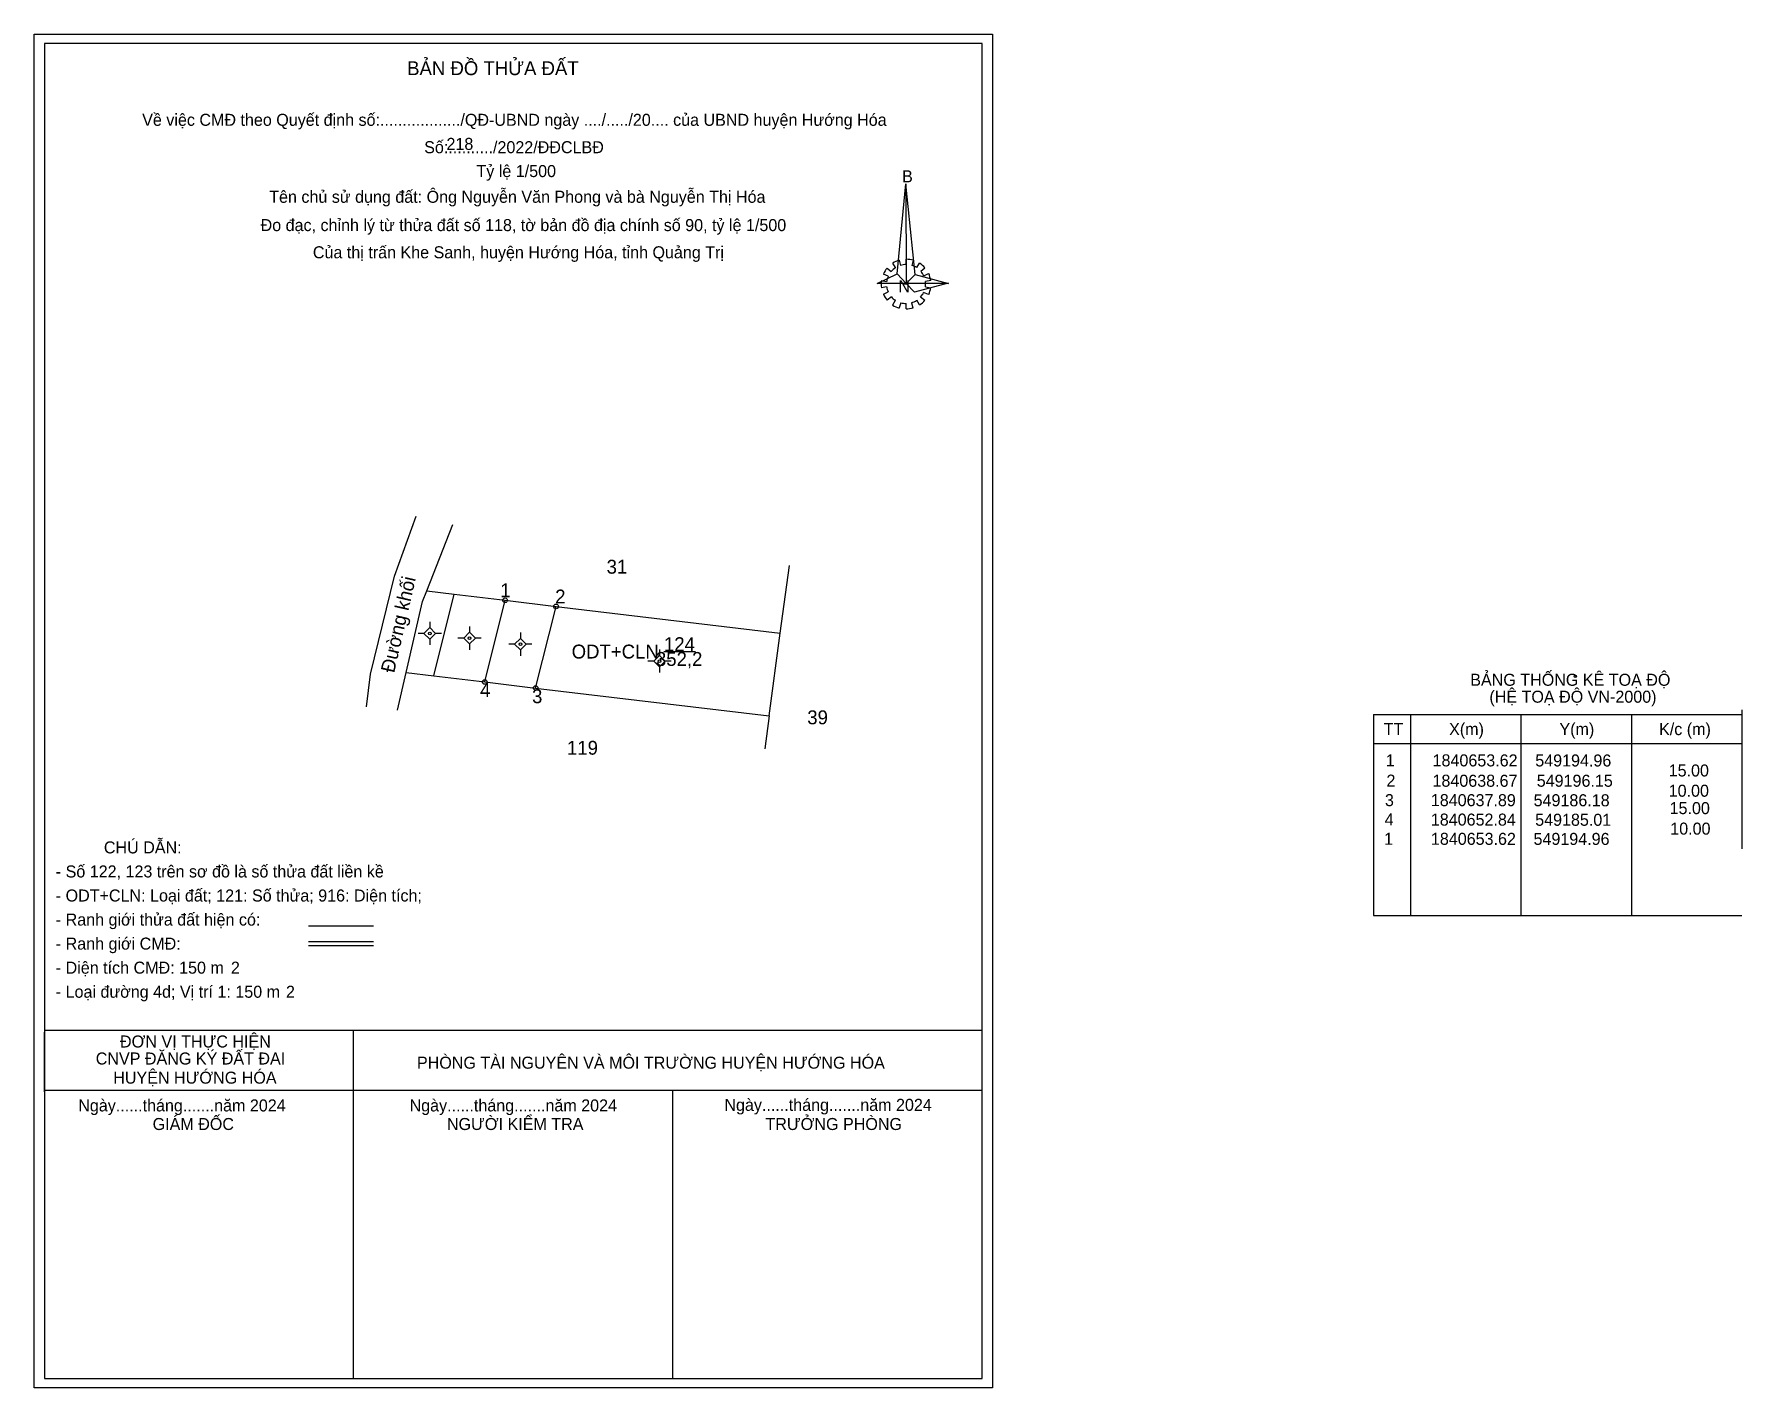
# Model space of a CAD drawing. Extents: x 550241 to 550426, y 1837833 to 1837979.
import ezdxf

# ---------------------------------------------------------------- set-up
doc = ezdxf.new("R2010")
doc.units = 0
for name, color, linetype in [('Level 1', 7, 'Continuous'), ('Level 10', 7, 'Continuous'), ('Level 11', 7, 'Continuous'), ('Level 13', 7, 'Continuous'), ('Level 16', 7, 'Continuous'), ('Level 19', 7, 'Continuous'), ('Level 2', 7, 'Continuous'), ('Level 20', 7, 'Continuous'), ('Level 22', 7, 'Continuous'), ('Level 4', 7, 'Continuous'), ('Level 59', 7, 'Continuous'), ('Level 63', 7, 'Continuous')]:
    doc.layers.add(name, color=color, linetype=linetype)

msp = doc.modelspace()

# ---------------------------------------------------------------- linework, layer by layer
at = {"layer": 'Level 1'}
for p, q in [((550333.41, 1837953.04), (550332.88, 1837953.26)), ((550333.27, 1837953.91), (550333.7, 1837953.53)), ((550334.19, 1837953.95), (550333.88, 1837954.42)), ((550334.59, 1837954.75), (550334.73, 1837954.18)), ((550335.33, 1837954.27), (550335.34, 1837954.86)), ((550336.09, 1837954.75), (550335.95, 1837954.17)), ((550336.48, 1837953.95), (550336.79, 1837954.42)), ((550337.37, 1837953.91), (550336.93, 1837953.55)), ((550337.24, 1837953.06), (550337.77, 1837953.31)), ((550332.66, 1837952.55), (550333.23, 1837952.45)), ((550333.23, 1837951.87), (550332.66, 1837951.78)), ((550332.88, 1837951.07), (550333.41, 1837951.33)), ((550335.05, 1837952.2), (550335.6, 1837952.2)), ((550338.01, 1837952.55), (550337.42, 1837952.45)), ((550337.42, 1837951.87), (550338.01, 1837951.78)), ((550338.01, 1837952), (550338.01, 1837952)), ((550338.01, 1837952), (550338.01, 1837952)), ((550333.76, 1837950.78), (550333.3, 1837950.42)), ((550333.88, 1837949.93), (550334.17, 1837950.43)), ((550334.77, 1837950.16), (550334.59, 1837949.6)), ((550335.33, 1837949.51), (550335.33, 1837950.07)), ((550335.9, 1837950.16), (550336.07, 1837949.62)), ((550336.79, 1837949.93), (550336.48, 1837950.42)), ((550336.9, 1837950.78), (550337.37, 1837950.43)), ((550337.77, 1837951.06), (550337.23, 1837951.26))]:
    msp.add_line(p, q, dxfattribs=at)
for points in [[(550335.29, 1837963.01), (550335.33, 1837952.22), (550334.38, 1837953.29)], [(550335.29, 1837963.01), (550335.33, 1837952.22), (550336.32, 1837953.22)], [(550332.19, 1837952.22), (550334.38, 1837953.29), (550335.33, 1837952.22)], [(550339.93, 1837952.25), (550335.33, 1837952.22), (550336.32, 1837953.22)], [(550339.89, 1837952.27), (550336.23, 1837951.29), (550335.33, 1837952.22)]]:
    msp.add_lwpolyline(points, close=True, dxfattribs=at)
for centre, major_axis, start_param, end_param in [((550335.33, 1837952.18), (2.69, 0), 2.439582, 2.724002), ((550335.33, 1837952.18), (2.11, 0), 2.133735, 2.444963), ((550335.33, 1837952.18), (2.69, 0), 1.84956, 2.139009), ((550335.33, 1837952.18), (2.11, 0), 1.569856, 1.856111), ((550335.33, 1837952.18), (2.69, 0), 1.279242, 1.563322), ((550335.33, 1837952.18), (2.11, 0), 1.002709, 1.275562), ((550335.33, 1837952.18), (2.69, 0), 0.710562, 0.996872), ((550335.33, 1837952.18), (2.11, 0), 0.426784, 0.706465), ((550335.33, 1837952.18), (2.69, 0), 0.139051, 0.433933), ((550335.32, 1837952.14), (2.26, -1.47), 3.569886, 3.856919), ((550335.33, 1837952.18), (2.11, 0), 2.723685, 3.015158), ((550335.33, 1837952.18), (2.11, 0), 3.2823, 3.561051), ((550335.33, 1837952.18), (2.11, 0), 6.135584, 6.416185), ((550335.33, 1837952.18), (2.69, 0), 5.849798, 6.138396), ((550335.33, 1837952.18), (2.69, 0), 3.569886, 3.856919), ((550335.33, 1837952.18), (2.11, 0), 3.860776, 4.132583), ((550335.32, 1837952.16), (2.69, 0), 4.147091, 4.436593), ((550335.33, 1837952.18), (2.11, 0), 4.438547, 4.71314), ((550335.33, 1837952.18), (2.69, 0), 4.71301, 4.997611), ((550335.33, 1837952.18), (2.11, 0), 4.990871, 5.284602), ((550335.33, 1837952.18), (2.69, 0), 5.285614, 5.570855), ((550335.33, 1837952.18), (2.11, 0), 5.549695, 5.830716)]:
    msp.add_ellipse(centre, major_axis=major_axis, ratio=0.995001, start_param=start_param, end_param=end_param, dxfattribs=at)
at = {"layer": 'Level 10'}
for p, q in [((550283.51, 1837919), (550286.49, 1837918.64)), ((550284.28, 1837909.82), (550286.49, 1837918.64)), ((550286.49, 1837918.64), (550291.99, 1837917.99)), ((550297.5, 1837917.33), (550321.73, 1837914.43)), ((550320.53, 1837905.51), (550321.73, 1837914.43)), ((550281.3, 1837910.17), (550284.28, 1837909.82)), ((550284.28, 1837909.82), (550289.79, 1837909.16)), ((550295.29, 1837908.51), (550320.53, 1837905.51)), ((550320.53, 1837905.51), (550320.53, 1837905.51))]:
    msp.add_line(p, q, dxfattribs=at)
msp.add_lwpolyline([(550281.3, 1837910.17), (550283.06, 1837917.85), (550283.51, 1837919)], dxfattribs=at)
at = {"layer": 'Level 11'}
for p, q in [((550283.22, 1837914.41), (550282.6, 1837914.41)), ((550283.85, 1837915.04), (550283.22, 1837914.41)), ((550283.22, 1837914.41), (550283.85, 1837913.79)), ((550283.85, 1837915.66), (550283.85, 1837915.04)), ((550284.47, 1837914.41), (550283.85, 1837915.04)), ((550283.85, 1837913.79), (550284.47, 1837914.41)), ((550285.1, 1837914.41), (550284.47, 1837914.41)), ((550288.14, 1837914.53), (550287.52, 1837913.9)), ((550288.14, 1837915.15), (550288.14, 1837914.53)), ((550288.77, 1837913.9), (550288.14, 1837914.53)), ((550293.64, 1837914.5), (550293.64, 1837913.88)), ((550283.85, 1837913.79), (550283.85, 1837913.16)), ((550287.52, 1837913.9), (550286.89, 1837913.9)), ((550287.52, 1837913.9), (550288.14, 1837913.28)), ((550288.14, 1837913.28), (550288.77, 1837913.9)), ((550288.14, 1837913.28), (550288.14, 1837912.65)), ((550289.39, 1837913.9), (550288.77, 1837913.9)), ((550293.02, 1837913.25), (550292.39, 1837913.25)), ((550293.64, 1837913.88), (550293.02, 1837913.25)), ((550293.02, 1837913.25), (550293.64, 1837912.62)), ((550294.27, 1837913.25), (550293.64, 1837913.88)), ((550293.64, 1837912.62), (550294.27, 1837913.25)), ((550293.64, 1837912.62), (550293.64, 1837912)), ((550294.89, 1837913.25), (550294.27, 1837913.25)), ((550308.67, 1837912.67), (550308.67, 1837912.04)), ((550308.05, 1837911.42), (550307.42, 1837911.42)), ((550308.67, 1837912.04), (550308.05, 1837911.42)), ((550308.05, 1837911.42), (550308.67, 1837910.79)), ((550309.3, 1837911.42), (550308.67, 1837912.04)), ((550308.67, 1837910.79), (550309.3, 1837911.42)), ((550308.67, 1837910.79), (550308.67, 1837910.17)), ((550309.92, 1837911.42), (550309.3, 1837911.42))]:
    msp.add_line(p, q, dxfattribs=at)
for centre in [(550283.85, 1837914.41), (550288.14, 1837913.9), (550293.64, 1837913.25), (550308.67, 1837911.42)]:
    msp.add_circle(centre, 0.15, dxfattribs=at)
at = {"layer": 'Level 13'}
msp.add_line((550309.14, 1837912.45), (550312.57, 1837912.45), dxfattribs=at)
msp.add_lwpolyline([(550242.21, 1837833.87), (550343.55, 1837833.87), (550343.55, 1837978.18), (550242.21, 1837978.18)], close=True, dxfattribs=at)
at = {"layer": 'Level 16'}
for p, q in [((550283.51, 1837919), (550286.32, 1837926.18)), ((550321.73, 1837914.43), (550322.71, 1837921.75)), ((550280.37, 1837906.11), (550281.3, 1837910.17))]:
    msp.add_line(p, q, dxfattribs=at)
for points in [[(550277.01, 1837906.47), (550277.44, 1837909.99), (550280.03, 1837920.61), (550282.36, 1837927.08)], [(550320.53, 1837905.51), (550320.54, 1837905.51), (550320.06, 1837901.92)]]:
    msp.add_lwpolyline(points, dxfattribs=at)
at = {"layer": 'Level 19'}
for p, q in [((550289.79, 1837909.16), (550291.99, 1837917.99)), ((550291.99, 1837917.99), (550297.5, 1837917.33)), ((550295.29, 1837908.51), (550297.5, 1837917.33)), ((550289.79, 1837909.16), (550295.29, 1837908.51))]:
    msp.add_line(p, q, dxfattribs=at)
at = {"layer": 'Level 20'}
for centre in [(550291.99, 1837917.99), (550297.5, 1837917.33), (550289.79, 1837909.16), (550295.29, 1837908.51)]:
    msp.add_circle(centre, 0.25, dxfattribs=at)
msp.add_ellipse((550407.67, 1837909.77), major_axis=(0.13, 0), ratio=0.89651, dxfattribs=at)
at = {"layer": 'Level 22'}
for p, q in [((550270.75, 1837882.8), (550277.75, 1837882.8)), ((550270.75, 1837881.1), (550277.75, 1837881.1)), ((550270.75, 1837880.66), (550277.75, 1837880.66)), ((550242.21, 1837871.51), (550343.55, 1837871.51)), ((550242.21, 1837864.85), (550242.21, 1837871.31)), ((550275.61, 1837865.05), (550275.61, 1837871.46)), ((550343.55, 1837864.85), (550343.55, 1837871.31)), ((550242.21, 1837865.05), (550343.55, 1837865.05)), ((550275.61, 1837833.87), (550275.61, 1837865.05)), ((550310.13, 1837833.87), (550310.13, 1837865.05)), ((550275.61, 1837833.87), (550310.13, 1837833.87))]:
    msp.add_line(p, q, dxfattribs=at)
for points in [[(550344.68, 1837979.19), (550344.68, 1837832.86), (550241.08, 1837832.86), (550241.08, 1837979.19), (550344.68, 1837979.19)], [(550242.21, 1837851.29), (550242.21, 1837833.87), (550275.61, 1837833.87)]]:
    msp.add_lwpolyline(points, dxfattribs=at)
at = {"layer": 'Level 59'}
for p, q in [((550385.87, 1837905.63), (550425.67, 1837905.63)), ((550385.87, 1837905.63), (550385.87, 1837883.91)), ((550389.85, 1837905.63), (550389.85, 1837883.91)), ((550401.79, 1837905.63), (550401.79, 1837883.91)), ((550413.73, 1837905.63), (550413.73, 1837883.91)), ((550425.67, 1837906.14), (550425.67, 1837891.14)), ((550385.87, 1837902.52), (550425.67, 1837902.52)), ((550385.87, 1837883.91), (550425.67, 1837883.91))]:
    msp.add_line(p, q, dxfattribs=at)

# ---------------------------------------------------------------- texts
at = {"layer": 'Level 1'}
for s, p in [('B', (550334.9, 1837963.17)), ('N', (550334.5, 1837951.28))]:
    msp.add_text(s, height=1.3, dxfattribs=at).set_placement(p)
at = {"layer": 'Level 13'}
msp.add_text('124', height=1.5, rotation=360, dxfattribs=at).set_placement((550309.16, 1837912.5))
at = {"layer": 'Level 16'}
for s, p in [('31', (550302.96, 1837920.87)), ('39', (550324.65, 1837904.59)), ('119', (550298.68, 1837901.3))]:
    msp.add_text(s, height=1.5, dxfattribs=at).set_placement(p)
msp.add_text('Đường khối', height=1.5, rotation=77.1058, dxfattribs=at).set_placement((550279.99, 1837910.07))
at = {"layer": 'Level 2'}
msp.add_text('ODT+CLN ', height=1.5, rotation=360, dxfattribs=at).set_placement((550299.18, 1837911.7))
at = {"layer": 'Level 20'}
for s, p in [('1', (550291.47, 1837918.33)), ('2', (550297.4, 1837917.65)), ('4', (550289.28, 1837907.54)), ('3', (550294.9, 1837906.87))]:
    msp.add_text(s, height=1.5, dxfattribs=at).set_placement(p)
at = {"layer": 'Level 22'}
for s, height, p in [('BẢN ĐỒ THỬA ĐẤT', 1.5, (550281.4, 1837974.76)), ('Về việc CMĐ theo Quyết định số:................../QĐ-UBND ngày ..../...../20.... của UBND huyện Hướng Hóa', 1.3, (550252.76, 1837969.28)), ('218', 1.3, (550285.65, 1837966.68)), ('Số:........../2022/ĐĐCLBĐ', 1.3, (550283.24, 1837966.32)), ('Tỷ lệ 1/500', 1.3, (550288.89, 1837963.74)), ('Tên chủ sử dụng đất: Ông Nguyễn Văn Phong và bà Nguyễn Thị Hóa', 1.3, (550266.49, 1837960.96)), ('Đo đạc, chỉnh lý từ thửa đất số 118, tờ bản đồ địa chính số 90, tỷ lệ 1/500', 1.3, (550265.56, 1837957.9)), ('Của thị trấn Khe Sanh, huyện Hướng Hóa, tỉnh Quảng Trị', 1.3, (550271.21, 1837954.96)), ('BẢNG THỐNG KÊ TOẠ ĐỘ', 1.3, (550396.31, 1837908.75)), ('(HỆ TOẠ ĐỘ VN-2000)', 1.3, (550398.38, 1837906.92)), ('CHÚ DẪN:', 1.3, (550248.62, 1837890.63)), ('- Số 122, 123 trên sơ đồ là số thửa đất liền kề', 1.3, (550243.42, 1837888.03)), ('- ODT+CLN: Loại đất; 121: Số thửa; 916: Diện tích;', 1.3, (550243.42, 1837885.43)), ('- Ranh giới thửa đất hiện có:', 1.3, (550243.42, 1837882.83)), ('- Ranh giới CMĐ:', 1.3, (550243.42, 1837880.23)), ('- Diện tích CMĐ: 150 m', 1.3, (550243.42, 1837877.63)), ('2', 1.3, (550262.35, 1837877.63)), ('- Loại đường 4d; Vị trí 1: 150 m', 1.3, (550243.42, 1837875.03)), ('2', 1.3, (550268.3, 1837875.03)), ('ĐƠN VỊ THỰC HIỆN', 1.3, (550250.36, 1837869.65)), ('CNVP ĐĂNG KÝ ĐẤT ĐAI', 1.3, (550247.74, 1837867.81)), ('PHÒNG TÀI NGUYÊN VÀ MÔI TRƯỜNG HUYỆN HƯỚNG HÓA', 1.3, (550282.46, 1837867.36)), ('HUYỆN HƯỚNG HÓA', 1.3, (550249.63, 1837865.74)), ('Ngày......tháng.......năm 2024', 1.3, (550245.85, 1837862.74)), ('Ngày......tháng.......năm 2024', 1.3, (550281.66, 1837862.74)), ('Ngày......tháng.......năm 2024', 1.3, (550315.69, 1837862.8)), ('GIÁM ĐỐC', 1.3, (550253.89, 1837860.73)), ('NGƯỜI KIỂM TRA', 1.3, (550285.7, 1837860.73)), ('TRƯỞNG PHÒNG', 1.3, (550320.13, 1837860.73))]:
    msp.add_text(s, height=height, dxfattribs=at).set_placement(p)
at = {"layer": 'Level 4'}
msp.add_text('352,2', height=1.5, rotation=360, dxfattribs=at).set_placement((550308.29, 1837910.9))
at = {"layer": 'Level 59'}
for s, p in [(' TT', (550386.47, 1837903.42)), (' X(m)', (550393.54, 1837903.42)), (' Y(m)', (550405.47, 1837903.42)), ('K/c (m)', (550416.72, 1837903.42))]:
    msp.add_text(s, height=1.3, dxfattribs=at).set_placement(p)
at = {"layer": 'Level 63'}
for s, p in [('1', (550387.18, 1837900.04)), ('1840653.62', (550392.24, 1837900.04)), ('549194.96', (550403.34, 1837900.03)), ('15.00', (550417.76, 1837898.95)), ('2', (550387.25, 1837897.85)), ('1840638.67', (550392.23, 1837897.84)), ('549196.15', (550403.5, 1837897.84)), ('10.00', (550417.76, 1837896.76)), ('3', (550387.09, 1837895.74)), ('1840637.89', (550392.05, 1837895.74)), ('549186.18', (550403.16, 1837895.73)), ('15.00', (550417.86, 1837894.88)), ('4', (550387.06, 1837893.65)), ('1840652.84', (550392.05, 1837893.64)), ('549185.01', (550403.33, 1837893.62)), ('1', (550387, 1837891.56)), ('1840653.62', (550392.06, 1837891.56)), ('549194.96', (550403.15, 1837891.55)), ('10.00', (550417.93, 1837892.66))]:
    msp.add_text(s, height=1.3, rotation=359.9587, dxfattribs=at).set_placement(p)

doc.saveas('drawing.dxf')
